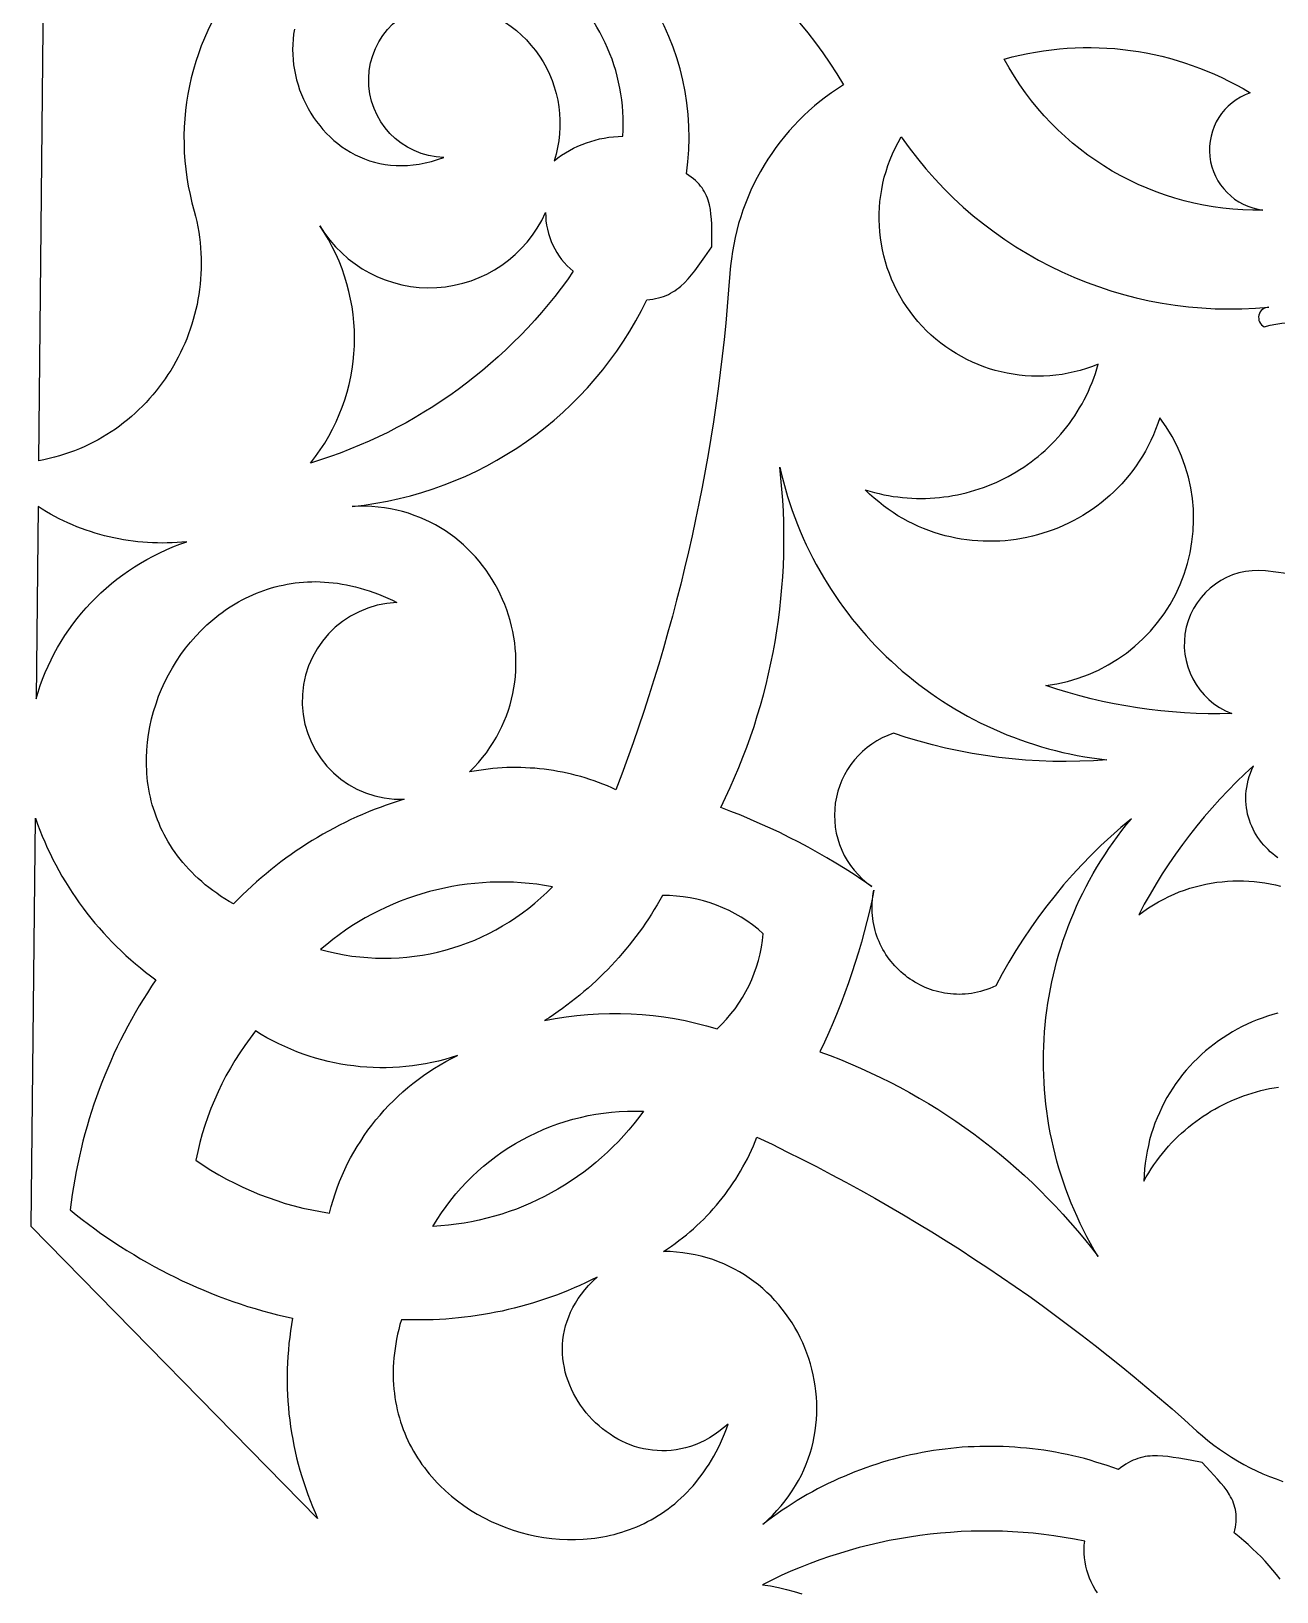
# Model space of a CAD drawing. Extents: x 3927 to 5087, y -513 to 1114.
# Drawn here: x 4331.7 to 4436, y -33.8 to 96.9 of the extents above; entities that cross this region are included whole.
import ezdxf

# ---------------------------------------------------------------- set-up
doc = ezdxf.new("R2010")
doc.units = 0
doc.layers.add('LAYER_1', color=18, linetype='CONTINUOUS')

msp = doc.modelspace()

# ---------------------------------------------------------------- linework, layer by layer
at = {"layer": 'LAYER_1'}
for points in [[(4341.42, 103.16, -0.453995), (4399.7, 92.38, 0.240725), (4390.2, 76.61), (4390.19, 76.59, -0.074077), (4380.66, 33.36), (4380.3, 33.52), (4379.94, 33.68), (4379.57, 33.83), (4379.2, 33.97), (4378.83, 34.1), (4378.46, 34.23), (4378.09, 34.35), (4377.71, 34.46), (4377.33, 34.56), (4376.95, 34.66), (4376.57, 34.75), (4376.19, 34.83), (4375.8, 34.9), (4375.42, 34.97), (4375.03, 35.03), (4374.64, 35.08), (4374.25, 35.12), (4373.87, 35.16), (4373.48, 35.18), (4373.08, 35.2), (4372.69, 35.22), (4372.3, 35.22), (4371.91, 35.22), (4371.52, 35.21), (4371.13, 35.19), (4370.74, 35.16), (4370.35, 35.13), (4369.95, 35.09), (4369.56, 35.04), (4369.17, 34.98), (4368.78, 34.92), (4368.4, 34.85), (4368.78, 35.24), (4369.15, 35.64), (4369.49, 36.05), (4369.81, 36.46), (4370.11, 36.89), (4370.39, 37.32), (4370.65, 37.75), (4370.89, 38.2), (4371.11, 38.65), (4371.31, 39.1), (4371.5, 39.56), (4371.66, 40.02), (4371.8, 40.48), (4371.92, 40.95), (4372.03, 41.42), (4372.12, 41.89), (4372.19, 42.36), (4372.24, 42.84), (4372.27, 43.31), (4372.29, 43.79), (4372.28, 44.26), (4372.27, 44.73), (4372.23, 45.2), (4372.18, 45.67), (4372.11, 46.14), (4372.02, 46.6), (4371.92, 47.06), (4371.8, 47.52), (4371.67, 47.97), (4371.52, 48.42), (4371.35, 48.86), (4371.17, 49.29), (4370.97, 49.72), (4370.76, 50.14), (4370.54, 50.55), (4370.3, 50.96), (4370.05, 51.36), (4369.78, 51.75), (4369.5, 52.12), (4369.2, 52.49), (4368.9, 52.85), (4368.57, 53.2), (4368.24, 53.54), (4367.89, 53.86), (4367.53, 54.17), (4367.16, 54.47), (4366.78, 54.75), (4366.38, 55.03), (4365.97, 55.28), (4365.55, 55.53), (4365.12, 55.75), (4364.68, 55.96), (4364.23, 56.16), (4363.76, 56.33), (4363.29, 56.5), (4362.8, 56.64), (4362.31, 56.76), (4361.8, 56.87), (4361.29, 56.95), (4360.76, 57.02), (4360.23, 57.06), (4359.69, 57.09), (4359.14, 57.09), (4358.58, 57.07, 0.260478), (4383.24, 74.38), (4383.5, 74.4), (4383.75, 74.44), (4383.98, 74.48), (4384.21, 74.53), (4384.43, 74.59), (4384.65, 74.66), (4384.85, 74.74), (4385.05, 74.83), (4385.23, 74.93), (4385.42, 75.03), (4385.59, 75.14), (4385.76, 75.26), (4385.93, 75.39), (4386.09, 75.53), (4386.39, 75.81), (4386.69, 76.12), (4386.97, 76.46), (4387.25, 76.81), (4387.53, 77.18), (4388.09, 77.97), (4388.69, 78.81), (4388.68, 79.79), (4388.68, 80.25), (4388.67, 80.7), (4388.65, 81.14), (4388.61, 81.55), (4388.56, 81.95), (4388.48, 82.34), (4388.43, 82.53), (4388.38, 82.71), (4388.31, 82.89), (4388.24, 83.07), (4388.16, 83.24), (4388.07, 83.41), (4387.97, 83.58), (4387.86, 83.74), (4387.74, 83.9), (4387.61, 84.05), (4387.47, 84.21), (4387.31, 84.36), (4387.14, 84.5), (4386.96, 84.64), (4386.76, 84.78), (4386.55, 84.92, 0.373134), (4371.13, 108.94, 0.574165), (4345.36, 81.81), (4345.47, 81.37), (4345.57, 80.93), (4345.66, 80.49), (4345.74, 80.05), (4345.8, 79.61), (4345.85, 79.17), (4345.89, 78.73), (4345.92, 78.29), (4345.94, 77.85), (4345.95, 77.41), (4345.94, 76.98), (4345.92, 76.54), (4345.89, 76.11), (4345.85, 75.68), (4345.8, 75.25), (4345.74, 74.82), (4345.67, 74.4), (4345.59, 73.98), (4345.5, 73.56), (4345.39, 73.15), (4345.28, 72.73), (4345.16, 72.33), (4345.02, 71.92), (4344.88, 71.52), (4344.73, 71.12), (4344.56, 70.73), (4344.39, 70.34), (4344.21, 69.96), (4344.02, 69.58), (4343.82, 69.21), (4343.61, 68.84), (4343.39, 68.47), (4343.16, 68.12), (4342.92, 67.77), (4342.68, 67.42), (4342.43, 67.08), (4342.16, 66.75), (4341.89, 66.42), (4341.62, 66.1), (4341.33, 65.79), (4341.04, 65.48), (4340.73, 65.19), (4340.42, 64.89), (4340.11, 64.61), (4339.78, 64.34), (4339.45, 64.07), (4339.11, 63.81), (4338.76, 63.56), (4338.41, 63.32), (4338.05, 63.09), (4337.68, 62.87), (4337.31, 62.65), (4336.93, 62.45), (4336.54, 62.26), (4336.14, 62.07), (4335.75, 61.9), (4335.34, 61.73), (4334.93, 61.58), (4334.51, 61.44), (4334.09, 61.31), (4333.66, 61.19), (4333.22, 61.08), (4332.78, 60.98), (4332.34, 60.89), (4333.17, 141.72)], [(4353.75, 97.04), (4353.68, 96.61), (4353.63, 96.19), (4353.6, 95.76), (4353.59, 95.33), (4353.6, 94.9), (4353.63, 94.47), (4353.68, 94.04), (4353.74, 93.62), (4353.83, 93.2), (4353.93, 92.78), (4354.05, 92.36), (4354.18, 91.96), (4354.34, 91.55), (4354.51, 91.16), (4354.69, 90.77), (4354.9, 90.39), (4355.11, 90.01), (4355.35, 89.65), (4355.59, 89.3), (4355.86, 88.96), (4356.13, 88.63), (4356.42, 88.31), (4356.73, 88.01), (4357.05, 87.72), (4357.38, 87.45), (4357.72, 87.19), (4358.08, 86.95), (4358.44, 86.73), (4358.82, 86.52), (4359.22, 86.34), (4359.62, 86.17), (4360.03, 86.02), (4360.46, 85.9), (4360.89, 85.79), (4361.33, 85.71), (4361.79, 85.65), (4362.25, 85.62), (4362.72, 85.61), (4363.21, 85.63), (4363.69, 85.67), (4364.19, 85.74), (4364.7, 85.84), (4365.21, 85.96), (4365.73, 86.12), (4366.26, 86.3, -1), (4366.58, 99.22, -0.487168), (4375.48, 86.01, -0.166667), (4381.22, 88.07, 0.562024), (4359.33, 103.62)], [(4448.44, 53.57, -0.153049), (4435.04, 51.69, 0.87466), (4432.2, 39.74, -0.089383), (4416.63, 42.09, 0.578149), (4426.18, 64.5), (4426.01, 64.01), (4425.83, 63.53), (4425.64, 63.06), (4425.43, 62.6), (4425.2, 62.15), (4424.97, 61.71), (4424.72, 61.29), (4424.46, 60.87), (4424.19, 60.47), (4423.91, 60.08), (4423.61, 59.7), (4423.31, 59.34), (4422.99, 58.98), (4422.67, 58.64), (4422.33, 58.3), (4421.99, 57.99), (4421.63, 57.68), (4421.27, 57.38), (4420.9, 57.1), (4420.52, 56.83), (4420.14, 56.57), (4419.75, 56.33), (4419.35, 56.09), (4418.94, 55.87), (4418.53, 55.67), (4418.11, 55.47), (4417.69, 55.29), (4417.26, 55.12), (4416.83, 54.97), (4416.39, 54.83), (4415.95, 54.7), (4415.51, 54.59), (4415.06, 54.48), (4414.61, 54.4), (4414.16, 54.32), (4413.7, 54.26), (4413.24, 54.21), (4412.78, 54.18), (4412.32, 54.16), (4411.86, 54.16), (4411.4, 54.17), (4410.94, 54.19), (4410.48, 54.23), (4410.02, 54.28), (4409.56, 54.35), (4409.11, 54.43), (4408.65, 54.52), (4408.2, 54.63), (4407.74, 54.76), (4407.3, 54.9), (4406.85, 55.06), (4406.41, 55.23), (4405.97, 55.41), (4405.54, 55.61), (4405.11, 55.83), (4404.68, 56.06), (4404.26, 56.3), (4403.85, 56.57), (4403.44, 56.84), (4403.04, 57.14), (4402.65, 57.45), (4402.26, 57.77), (4401.88, 58.11), (4401.51, 58.47), (4401.9, 58.35), (4402.29, 58.24), (4402.68, 58.15), (4403.07, 58.06), (4403.46, 57.99), (4403.85, 57.92), (4404.24, 57.87), (4404.63, 57.82), (4405.02, 57.79), (4405.41, 57.76), (4405.8, 57.75), (4406.19, 57.74), (4406.57, 57.75), (4406.96, 57.76), (4407.34, 57.79), (4407.73, 57.82), (4408.11, 57.87), (4408.49, 57.92), (4408.86, 57.98), (4409.24, 58.05), (4409.61, 58.13), (4409.98, 58.22), (4410.34, 58.32), (4410.71, 58.43), (4411.07, 58.54), (4411.42, 58.67), (4411.78, 58.8), (4412.13, 58.94), (4412.48, 59.09), (4412.82, 59.25), (4413.16, 59.42), (4413.49, 59.59), (4413.82, 59.77), (4414.15, 59.97), (4414.47, 60.16), (4414.79, 60.37), (4415.1, 60.58), (4415.4, 60.81), (4415.7, 61.04), (4416, 61.27), (4416.29, 61.52), (4416.57, 61.77), (4416.85, 62.03), (4417.12, 62.29), (4417.39, 62.57), (4417.65, 62.85), (4417.9, 63.13), (4418.15, 63.43), (4418.39, 63.73), (4418.62, 64.03), (4418.84, 64.35), (4419.06, 64.67), (4419.27, 64.99), (4419.47, 65.33), (4419.67, 65.67), (4419.85, 66.01), (4420.03, 66.36), (4420.2, 66.72), (4420.36, 67.08), (4420.51, 67.45), (4420.66, 67.82), (4420.79, 68.2), (4420.92, 68.59), (4421.03, 68.98, -0.719328), (4404.53, 88.01, 0.270929), (4435.31, 73.76, 0.777705), (4434.92, 72.11, -0.636132), (4443.56, 62.75, 0.862472)]]:
    msp.add_lwpolyline(points, format="xyb", dxfattribs=at)
for points in [[(4433.73, 91.71, 0.794747), (4434.81, 81.89, -0.281952), (4413.16, 94.53, -0.207503)], [(4374.77, 81.69), (4374.78, 81.34), (4374.8, 80.98), (4374.85, 80.63), (4374.92, 80.28), (4375, 79.94), (4375.11, 79.6), (4375.23, 79.27), (4375.37, 78.95), (4375.53, 78.64), (4375.71, 78.33), (4375.9, 78.04), (4376.11, 77.76), (4376.33, 77.49), (4376.57, 77.23), (4376.82, 76.99), (4377.09, 76.77), (4376.59, 76.05), (4376.07, 75.35), (4375.54, 74.66), (4374.99, 73.98), (4374.43, 73.32), (4373.86, 72.67), (4373.27, 72.03), (4372.67, 71.4), (4372.06, 70.79), (4371.44, 70.19), (4370.81, 69.6), (4370.16, 69.03), (4369.5, 68.47), (4368.83, 67.92), (4368.15, 67.39), (4367.46, 66.88), (4366.75, 66.37), (4366.04, 65.89), (4365.32, 65.41), (4364.59, 64.96), (4363.84, 64.52), (4363.09, 64.09), (4362.33, 63.68), (4361.56, 63.28), (4360.78, 62.9), (4359.99, 62.54), (4359.2, 62.2), (4358.39, 61.87), (4357.58, 61.55), (4356.76, 61.25), (4355.93, 60.97), (4355.1, 60.71, 0.329739), (4355.87, 80.58, 0.606751)], [(4421.75, 35.86), (4420.62, 35.79), (4419.48, 35.74), (4418.35, 35.72), (4417.22, 35.73), (4416.08, 35.77), (4414.95, 35.84), (4413.83, 35.94), (4412.7, 36.06), (4411.58, 36.22), (4410.46, 36.4), (4409.35, 36.61), (4408.24, 36.85), (4407.14, 37.12), (4406.05, 37.42), (4404.96, 37.74), (4403.88, 38.09, 0.61665), (4402.07, 25.26, 0.063158), (4389.43, 31.87, 0.145764), (4394.37, 60.36), (4394.52, 59.74), (4394.67, 59.13), (4394.84, 58.52), (4395.02, 57.92), (4395.21, 57.33), (4395.41, 56.73), (4395.63, 56.15), (4395.85, 55.57), (4396.09, 55), (4396.33, 54.43), (4396.59, 53.87), (4396.85, 53.31), (4397.13, 52.76), (4397.42, 52.22), (4397.72, 51.69), (4398.02, 51.16), (4398.34, 50.64), (4398.66, 50.12), (4399, 49.61), (4399.34, 49.11), (4399.7, 48.62), (4400.06, 48.13), (4400.43, 47.65), (4400.81, 47.18), (4401.2, 46.72), (4401.6, 46.26), (4402.01, 45.81), (4402.42, 45.37), (4402.85, 44.94), (4403.28, 44.52), (4403.72, 44.11), (4404.16, 43.7), (4404.62, 43.3), (4405.08, 42.91), (4405.55, 42.53), (4406.02, 42.16), (4406.51, 41.8), (4407, 41.45), (4407.49, 41.1), (4408, 40.77), (4408.51, 40.44), (4409.02, 40.13), (4409.55, 39.82), (4410.08, 39.53), (4410.61, 39.24), (4411.15, 38.97), (4411.7, 38.7), (4412.25, 38.45), (4412.81, 38.2), (4413.37, 37.97), (4413.94, 37.75), (4414.52, 37.53), (4415.09, 37.33), (4415.68, 37.14), (4416.27, 36.96), (4416.86, 36.79), (4417.46, 36.64), (4418.06, 36.49), (4418.66, 36.36), (4419.27, 36.23), (4419.89, 36.12), (4420.5, 36.02), (4421.13, 35.94)], [(4348.65, 23.8), (4348.28, 24.01), (4347.92, 24.23), (4347.57, 24.46), (4347.24, 24.69), (4346.91, 24.93), (4346.59, 25.17), (4346.28, 25.41), (4345.99, 25.67), (4345.7, 25.92), (4345.42, 26.18), (4345.15, 26.45), (4344.9, 26.71), (4344.65, 26.99), (4344.41, 27.26), (4344.18, 27.54), (4343.96, 27.83), (4343.75, 28.11), (4343.55, 28.41), (4343.36, 28.7), (4343.18, 29), (4343.01, 29.3), (4342.84, 29.6), (4342.69, 29.9), (4342.54, 30.21), (4342.41, 30.52), (4342.28, 30.84), (4342.16, 31.15), (4342.05, 31.47), (4341.94, 31.78), (4341.85, 32.1), (4341.76, 32.43), (4341.69, 32.75), (4341.62, 33.07), (4341.56, 33.4), (4341.51, 33.73), (4341.46, 34.05), (4341.43, 34.38), (4341.4, 34.71), (4341.38, 35.04), (4341.36, 35.37), (4341.36, 35.7), (4341.36, 36.02), (4341.39, 36.68), (4341.45, 37.34), (4341.53, 37.99), (4341.65, 38.64), (4341.79, 39.29), (4341.96, 39.92), (4342.16, 40.56), (4342.38, 41.18), (4342.63, 41.79), (4342.91, 42.39), (4343.21, 42.98), (4343.53, 43.56), (4343.87, 44.13), (4344.24, 44.68), (4344.64, 45.21), (4345.05, 45.72), (4345.48, 46.22), (4345.94, 46.7), (4346.41, 47.16), (4346.91, 47.59), (4347.42, 48), (4347.69, 48.2), (4347.95, 48.39), (4348.23, 48.58), (4348.5, 48.75), (4348.78, 48.93), (4349.07, 49.09), (4349.36, 49.25), (4349.65, 49.4), (4349.95, 49.55), (4350.25, 49.68), (4350.56, 49.81), (4350.87, 49.93), (4351.18, 50.05), (4351.5, 50.16), (4351.82, 50.25), (4352.14, 50.35), (4352.47, 50.43), (4352.8, 50.5), (4353.13, 50.57), (4353.47, 50.62), (4353.81, 50.67), (4354.15, 50.71), (4354.5, 50.74), (4354.85, 50.76), (4355.2, 50.77), (4355.55, 50.78), (4355.91, 50.77), (4356.27, 50.75), (4356.63, 50.72), (4357, 50.69), (4357.36, 50.64), (4357.73, 50.58), (4358.11, 50.51), (4358.48, 50.43), (4358.86, 50.35), (4359.24, 50.24), (4359.62, 50.13), (4360, 50.01), (4360.38, 49.88), (4360.77, 49.73), (4361.16, 49.57), (4361.55, 49.41), (4361.94, 49.23), (4362.33, 49.03, 1), (4362.93, 32.57, 0.128453)], [(4331.71, -3.2), (4332.06, 30.99), (4332.24, 30.49), (4332.43, 29.98), (4332.63, 29.48), (4332.84, 28.99), (4333.06, 28.5), (4333.29, 28.01), (4333.53, 27.53), (4333.77, 27.06), (4334.03, 26.59), (4334.29, 26.12), (4334.57, 25.66), (4334.85, 25.21), (4335.14, 24.76), (4335.44, 24.32), (4335.74, 23.88), (4336.06, 23.45), (4336.38, 23.03), (4336.71, 22.61), (4337.05, 22.19), (4337.4, 21.79), (4337.75, 21.39), (4338.12, 20.99), (4338.49, 20.61), (4338.86, 20.23), (4339.25, 19.86), (4339.64, 19.49), (4340.04, 19.13), (4340.45, 18.78), (4340.86, 18.44), (4341.28, 18.1), (4341.71, 17.77), (4342.15, 17.45, 0.121003), (4334.98, -1.81), (4335.48, -2.22), (4335.99, -2.62), (4336.5, -3.01), (4337.03, -3.4), (4337.55, -3.78), (4338.09, -4.15), (4338.63, -4.51), (4339.18, -4.87), (4339.73, -5.22), (4340.29, -5.56), (4340.86, -5.9), (4341.43, -6.23), (4342, -6.55), (4342.58, -6.86), (4343.17, -7.16), (4343.76, -7.45), (4344.35, -7.74), (4344.94, -8.01), (4345.55, -8.28), (4346.15, -8.54), (4346.76, -8.79), (4347.37, -9.03), (4347.98, -9.26), (4348.6, -9.48), (4349.21, -9.69), (4349.83, -9.89), (4350.46, -10.08), (4351.08, -10.26), (4351.71, -10.43), (4352.34, -10.59), (4352.96, -10.74), (4353.59, -10.87), (4353.5, -11.41), (4353.42, -11.94), (4353.35, -12.47), (4353.29, -13.01), (4353.24, -13.55), (4353.2, -14.08), (4353.17, -14.62), (4353.15, -15.15), (4353.14, -15.69), (4353.14, -16.22), (4353.15, -16.76), (4353.17, -17.29), (4353.2, -17.83), (4353.24, -18.36), (4353.29, -18.89), (4353.35, -19.42), (4353.43, -19.95), (4353.51, -20.48), (4353.6, -21.01), (4353.7, -21.53), (4353.81, -22.05), (4353.93, -22.58), (4354.06, -23.09), (4354.2, -23.61), (4354.36, -24.12), (4354.52, -24.64), (4354.69, -25.14), (4354.87, -25.65), (4355.06, -26.15), (4355.26, -26.65), (4355.47, -27.15), (4355.69, -27.64)], [(4375.34, 25.24, 0.228229), (4355.94, 19.99, 0.276488)], [(4392.99, 21.31, 0.186674), (4384.56, 24.51, -0.126855), (4374.67, 14.03), (4375.57, 14.21), (4376.48, 14.35), (4377.38, 14.46), (4378.29, 14.55), (4379.2, 14.6), (4380.12, 14.63), (4381.03, 14.63), (4381.94, 14.6), (4382.85, 14.54), (4383.76, 14.46), (4384.66, 14.34), (4385.56, 14.2), (4386.46, 14.03), (4387.35, 13.83), (4388.24, 13.6), (4389.12, 13.34), (4389.53, 13.74), (4389.91, 14.15), (4390.28, 14.59), (4390.63, 15.03), (4390.95, 15.5), (4391.26, 15.97), (4391.54, 16.46), (4391.8, 16.96), (4392.03, 17.47), (4392.24, 18), (4392.43, 18.53), (4392.59, 19.07), (4392.73, 19.62), (4392.84, 20.18), (4392.93, 20.74)], [(4345.49, 2.35), (4346.12, 1.92), (4346.76, 1.52), (4347.41, 1.13), (4348.07, 0.76), (4348.75, 0.41), (4349.43, 0.08), (4350.13, -0.23), (4350.83, -0.52), (4351.54, -0.79), (4352.26, -1.04), (4352.98, -1.27), (4353.71, -1.48), (4354.45, -1.66), (4355.19, -1.82), (4355.93, -1.96), (4356.68, -2.08), (4356.82, -1.54), (4356.98, -1.01), (4357.15, -0.48), (4357.33, 0.04), (4357.53, 0.56), (4357.74, 1.06), (4357.96, 1.56), (4358.2, 2.06), (4358.45, 2.54), (4358.72, 3.02), (4359, 3.49), (4359.29, 3.95), (4359.59, 4.41), (4359.9, 4.85), (4360.23, 5.29), (4360.56, 5.72), (4360.91, 6.13), (4361.27, 6.54), (4361.65, 6.94), (4362.03, 7.33), (4362.42, 7.7), (4362.83, 8.07), (4363.24, 8.43), (4363.66, 8.77), (4364.1, 9.11), (4364.54, 9.43), (4365, 9.74), (4365.46, 10.04), (4365.93, 10.32), (4366.41, 10.6), (4366.9, 10.86), (4367.4, 11.1, -0.224974), (4350.49, 13.17, 0.118726)]]:
    msp.add_lwpolyline(points, format="xyb", close=True, dxfattribs=at)
for points in [[(4332.13, 40.96), (4332.29, 41.52), (4332.47, 42.08), (4332.67, 42.63), (4332.89, 43.18), (4333.12, 43.71), (4333.37, 44.24), (4333.63, 44.76), (4333.91, 45.27), (4334.21, 45.77), (4334.52, 46.27), (4334.85, 46.75), (4335.19, 47.23), (4335.55, 47.69), (4335.92, 48.14), (4336.3, 48.58), (4336.7, 49.01), (4337.11, 49.43), (4337.54, 49.84), (4337.98, 50.24), (4338.43, 50.62), (4338.89, 50.99), (4339.37, 51.35), (4339.86, 51.69), (4340.36, 52.02), (4340.87, 52.34), (4341.39, 52.64), (4341.92, 52.92), (4342.47, 53.2), (4343.02, 53.45), (4343.58, 53.69), (4344.16, 53.92), (4344.74, 54.12), (4344.33, 54.08), (4343.92, 54.05), (4343.51, 54.03), (4343.1, 54.02), (4342.69, 54.01), (4342.28, 54.02), (4341.87, 54.03), (4341.46, 54.05), (4341.05, 54.08), (4340.65, 54.12), (4340.24, 54.17), (4339.84, 54.22), (4339.44, 54.29), (4339.04, 54.36), (4338.64, 54.44), (4338.24, 54.53), (4337.85, 54.63), (4337.46, 54.73), (4337.07, 54.85), (4336.68, 54.97), (4336.3, 55.1), (4335.92, 55.24), (4335.54, 55.38), (4335.16, 55.54), (4334.79, 55.7), (4334.42, 55.87), (4334.06, 56.05), (4333.7, 56.23), (4333.34, 56.43), (4332.99, 56.63), (4332.64, 56.84), (4332.3, 57.06)], [(4423.8, 30.93), (4422.93, 30.2), (4422.08, 29.45), (4421.25, 28.68), (4420.43, 27.88), (4419.65, 27.07), (4418.88, 26.24), (4418.13, 25.39), (4417.41, 24.52), (4416.71, 23.63), (4416.03, 22.72), (4415.37, 21.8), (4414.74, 20.86), (4414.13, 19.9), (4413.54, 18.93), (4412.98, 17.94), (4412.45, 16.94), (4412.19, 16.82), (4411.94, 16.72), (4411.69, 16.63), (4411.43, 16.54), (4411.18, 16.47), (4410.92, 16.41), (4410.67, 16.36), (4410.41, 16.31), (4410.16, 16.28), (4409.9, 16.25), (4409.65, 16.24), (4409.4, 16.23), (4409.15, 16.24), (4408.9, 16.25), (4408.66, 16.27), (4408.41, 16.3), (4408.17, 16.33), (4407.93, 16.38), (4407.69, 16.43), (4407.45, 16.49), (4407.22, 16.56), (4406.99, 16.64), (4406.76, 16.72), (4406.54, 16.81), (4406.32, 16.91), (4406.1, 17.02), (4405.89, 17.13), (4405.68, 17.25), (4405.47, 17.38), (4405.27, 17.51), (4405.07, 17.65), (4404.88, 17.8), (4404.69, 17.95), (4404.51, 18.11), (4404.33, 18.27), (4404.16, 18.44), (4404, 18.62), (4403.84, 18.8), (4403.68, 18.98), (4403.53, 19.18), (4403.39, 19.37), (4403.26, 19.57), (4403.13, 19.78), (4403, 19.99), (4402.89, 20.2), (4402.78, 20.42), (4402.68, 20.65), (4402.59, 20.87), (4402.5, 21.1), (4402.42, 21.34), (4402.35, 21.58), (4402.29, 21.82), (4402.24, 22.07), (4402.19, 22.32), (4402.16, 22.57), (4402.13, 22.82), (4402.11, 23.08), (4402.1, 23.34), (4402.1, 23.6), (4402.11, 23.87), (4402.13, 24.14), (4402.16, 24.41), (4402.2, 24.68), (4402.25, 24.95), (4402.07, 24.07), (4401.87, 23.2), (4401.66, 22.33), (4401.44, 21.47), (4401.2, 20.6), (4400.95, 19.75), (4400.69, 18.89), (4400.41, 18.04), (4400.12, 17.2), (4399.82, 16.36), (4399.5, 15.52), (4399.17, 14.69), (4398.83, 13.87), (4398.47, 13.05), (4398.1, 12.23), (4397.72, 11.42), (4398.58, 11.1), (4399.44, 10.77), (4400.29, 10.42), (4401.13, 10.05), (4401.97, 9.67), (4402.8, 9.28), (4403.62, 8.87), (4404.43, 8.45), (4405.23, 8.01), (4406.03, 7.55), (4406.81, 7.09), (4407.59, 6.61), (4408.36, 6.11), (4409.12, 5.61), (4409.87, 5.08), (4410.61, 4.55), (4411.34, 4), (4412.06, 3.44), (4412.77, 2.87), (4413.47, 2.28), (4414.16, 1.68), (4414.84, 1.07), (4415.51, 0.44), (4416.17, -0.2), (4416.81, -0.85), (4417.45, -1.51), (4418.07, -2.18), (4418.68, -2.87), (4419.28, -3.56), (4419.87, -4.27), (4420.45, -4.99), (4421.01, -5.72), (4420.68, -5.18), (4420.37, -4.63), (4420.07, -4.07), (4419.79, -3.51), (4419.51, -2.95), (4419.25, -2.38), (4419, -1.81), (4418.76, -1.24), (4418.53, -0.66), (4418.31, -0.08), (4418.11, 0.5), (4417.92, 1.09), (4417.74, 1.67), (4417.57, 2.26), (4417.41, 2.86), (4417.27, 3.45), (4417.13, 4.05), (4417.01, 4.64), (4416.9, 5.24), (4416.81, 5.84), (4416.72, 6.45), (4416.64, 7.05), (4416.58, 7.65), (4416.53, 8.26), (4416.49, 8.86), (4416.46, 9.46), (4416.44, 10.07), (4416.44, 10.67), (4416.45, 11.28), (4416.46, 11.88), (4416.49, 12.49), (4416.53, 13.09), (4416.59, 13.69), (4416.65, 14.29), (4416.72, 14.89), (4416.81, 15.49), (4416.91, 16.08), (4417.02, 16.68), (4417.14, 17.27), (4417.27, 17.86), (4417.42, 18.45), (4417.57, 19.03), (4417.74, 19.62), (4417.91, 20.2), (4418.1, 20.77), (4418.3, 21.35), (4418.51, 21.92), (4418.73, 22.48), (4418.97, 23.05), (4419.21, 23.61), (4419.47, 24.16), (4419.73, 24.71), (4420.01, 25.26), (4420.3, 25.8), (4420.6, 26.34), (4420.91, 26.87), (4421.23, 27.4), (4421.57, 27.92), (4421.91, 28.44), (4422.27, 28.95), (4422.63, 29.45), (4423.01, 29.95), (4423.4, 30.44)], [(4382.96, 6.45), (4382.57, 5.92), (4382.16, 5.4), (4381.74, 4.89), (4381.31, 4.4), (4380.87, 3.92), (4380.41, 3.46), (4379.94, 3.01), (4379.46, 2.57), (4378.97, 2.15), (4378.47, 1.74), (4377.96, 1.35), (4377.43, 0.97), (4376.9, 0.61), (4376.36, 0.26), (4375.8, -0.07), (4375.24, -0.39), (4374.67, -0.69), (4374.1, -0.98), (4373.51, -1.25), (4372.92, -1.5), (4372.32, -1.74), (4371.71, -1.96), (4371.1, -2.16), (4370.48, -2.35), (4369.85, -2.52), (4369.22, -2.67), (4368.58, -2.8), (4367.94, -2.92), (4367.29, -3.02), (4366.64, -3.1), (4365.99, -3.16), (4365.33, -3.2), (4365.68, -2.63), (4366.05, -2.07), (4366.44, -1.52), (4366.84, -0.99), (4367.26, -0.48), (4367.69, 0.02), (4368.14, 0.5), (4368.61, 0.97), (4369.09, 1.42), (4369.58, 1.85), (4370.09, 2.26), (4370.61, 2.66), (4371.14, 3.04), (4371.69, 3.4), (4372.24, 3.74), (4372.81, 4.06), (4373.39, 4.36), (4373.97, 4.65), (4374.57, 4.91), (4375.18, 5.16), (4375.79, 5.38), (4376.41, 5.59), (4377.04, 5.77), (4377.68, 5.93), (4378.32, 6.08), (4378.97, 6.2), (4379.62, 6.29), (4380.28, 6.37), (4380.94, 6.42), (4381.61, 6.46), (4382.28, 6.46)], [(4362.7, -11.01), (4362.58, -11.42), (4362.48, -11.82), (4362.38, -12.23), (4362.3, -12.63), (4362.23, -13.03), (4362.17, -13.42), (4362.11, -13.81), (4362.07, -14.2), (4362.04, -14.58), (4362.02, -14.96), (4362.01, -15.34), (4362.01, -15.71), (4362.02, -16.08), (4362.04, -16.44), (4362.07, -16.81), (4362.11, -17.16), (4362.16, -17.52), (4362.21, -17.86), (4362.28, -18.21), (4362.35, -18.55), (4362.44, -18.89), (4362.53, -19.22), (4362.63, -19.55), (4362.74, -19.87), (4362.85, -20.19), (4362.98, -20.5), (4363.11, -20.81), (4363.25, -21.12), (4363.39, -21.42), (4363.55, -21.71), (4363.71, -22.01), (4363.88, -22.29), (4364.05, -22.57), (4364.23, -22.85), (4364.42, -23.12), (4364.62, -23.39), (4364.82, -23.65), (4365.02, -23.91), (4365.24, -24.16), (4365.46, -24.41), (4365.68, -24.65), (4365.91, -24.88), (4366.38, -25.34), (4366.88, -25.77), (4367.4, -26.18), (4367.93, -26.57), (4368.48, -26.94), (4369.04, -27.28), (4369.62, -27.6), (4370.21, -27.89), (4370.82, -28.16), (4371.43, -28.41), (4372.06, -28.63), (4372.69, -28.82), (4373.33, -28.99), (4373.98, -29.13), (4374.63, -29.24), (4375.29, -29.33), (4375.94, -29.39), (4376.6, -29.42), (4377.26, -29.42), (4377.92, -29.39), (4378.58, -29.33), (4378.9, -29.29), (4379.23, -29.24), (4379.55, -29.19), (4379.88, -29.12), (4380.2, -29.05), (4380.52, -28.98), (4380.84, -28.89), (4381.15, -28.8), (4381.47, -28.69), (4381.78, -28.58), (4382.09, -28.47), (4382.4, -28.34), (4382.7, -28.2), (4383.01, -28.06), (4383.31, -27.91), (4383.6, -27.75), (4383.89, -27.59), (4384.18, -27.41), (4384.47, -27.23), (4384.75, -27.03), (4385.03, -26.83), (4385.31, -26.62), (4385.58, -26.41), (4385.84, -26.18), (4386.1, -25.94), (4386.36, -25.7), (4386.61, -25.45), (4386.86, -25.18), (4387.11, -24.91), (4387.34, -24.63), (4387.58, -24.34), (4387.8, -24.05), (4388.02, -23.74), (4388.24, -23.42), (4388.45, -23.1), (4388.65, -22.76), (4388.85, -22.42), (4389.04, -22.07), (4389.23, -21.7), (4389.4, -21.33), (4389.58, -20.95), (4389.74, -20.56), (4389.9, -20.15), (4390.05, -19.74), (4389.66, -20.07), (4389.27, -20.37), (4388.88, -20.65), (4388.48, -20.89), (4388.09, -21.11), (4387.69, -21.31), (4387.29, -21.47), (4386.89, -21.62), (4386.49, -21.74), (4386.09, -21.83), (4385.69, -21.9), (4385.29, -21.95), (4384.89, -21.98), (4384.5, -21.99), (4384.11, -21.97), (4383.72, -21.94), (4383.34, -21.88), (4382.96, -21.81), (4382.59, -21.72), (4382.22, -21.61), (4381.86, -21.48), (4381.5, -21.34), (4381.15, -21.17), (4380.81, -21), (4380.48, -20.81), (4380.16, -20.6), (4379.84, -20.38), (4379.53, -20.14), (4379.24, -19.9), (4378.95, -19.64), (4378.68, -19.37), (4378.42, -19.08), (4378.16, -18.79), (4377.93, -18.49), (4377.7, -18.17), (4377.49, -17.85), (4377.29, -17.52), (4377.11, -17.18), (4376.94, -16.83), (4376.79, -16.48), (4376.65, -16.12), (4376.53, -15.76), (4376.42, -15.39), (4376.34, -15.01), (4376.27, -14.63), (4376.22, -14.25), (4376.19, -13.87), (4376.18, -13.48), (4376.19, -13.09), (4376.22, -12.7), (4376.27, -12.31), (4376.34, -11.92), (4376.44, -11.53), (4376.56, -11.14), (4376.7, -10.76), (4376.86, -10.37), (4377.05, -9.99), (4377.26, -9.61), (4377.5, -9.24), (4377.76, -8.87), (4378.05, -8.5), (4378.36, -8.14), (4378.71, -7.79), (4379.08, -7.44), (4378.6, -7.68), (4378.12, -7.91), (4377.64, -8.13), (4377.15, -8.34), (4376.66, -8.55), (4376.17, -8.75), (4375.68, -8.94), (4375.18, -9.12), (4374.68, -9.29), (4374.18, -9.46), (4373.67, -9.61), (4373.17, -9.76), (4372.66, -9.9), (4372.15, -10.04), (4371.63, -10.16), (4371.12, -10.28), (4370.6, -10.38), (4370.08, -10.48), (4369.56, -10.58), (4369.04, -10.66), (4368.52, -10.73), (4367.99, -10.8), (4367.47, -10.86), (4366.94, -10.91), (4366.41, -10.95), (4365.89, -10.98), (4365.36, -11.01), (4364.83, -11.03), (4364.3, -11.03), (4363.76, -11.03), (4363.23, -11.02)]]:
    msp.add_lwpolyline(points, close=True, dxfattribs=at)
for points in [[(4436.06, 27.67), (4435.84, 27.83), (4435.63, 27.99), (4435.43, 28.17), (4435.24, 28.35), (4435.05, 28.54), (4434.88, 28.73), (4434.7, 28.94), (4434.54, 29.15), (4434.39, 29.36), (4434.25, 29.59), (4434.11, 29.82), (4433.99, 30.05), (4433.88, 30.3), (4433.77, 30.54), (4433.68, 30.8), (4433.6, 31.05), (4433.53, 31.32), (4433.48, 31.58), (4433.44, 31.85), (4433.41, 32.13), (4433.39, 32.41), (4433.38, 32.69), (4433.39, 32.98), (4433.42, 33.27), (4433.46, 33.56), (4433.51, 33.86), (4433.58, 34.16), (4433.67, 34.46), (4433.77, 34.76), (4433.89, 35.06), (4434.03, 35.37), (4433.3, 34.7), (4432.59, 34.01), (4431.89, 33.3), (4431.21, 32.58), (4430.55, 31.85), (4429.9, 31.1), (4429.28, 30.34), (4428.66, 29.56), (4428.07, 28.77), (4427.49, 27.97), (4426.93, 27.15), (4426.39, 26.33), (4425.87, 25.49), (4425.37, 24.63), (4424.88, 23.77), (4424.42, 22.89), (4424.83, 23.19), (4425.24, 23.47), (4425.66, 23.73), (4426.08, 23.98), (4426.51, 24.21), (4426.94, 24.42), (4427.37, 24.62), (4427.81, 24.8), (4428.25, 24.96), (4428.7, 25.11), (4429.14, 25.24), (4429.59, 25.35), (4430.04, 25.45), (4430.49, 25.54), (4430.94, 25.61), (4431.39, 25.66), (4431.84, 25.7), (4432.29, 25.73), (4432.74, 25.74), (4433.19, 25.73), (4433.64, 25.71), (4434.08, 25.68), (4434.53, 25.63), (4434.97, 25.57), (4435.41, 25.49), (4435.85, 25.41), (4436.28, 25.3)], [(4436.07, 14.66), (4435.63, 14.54), (4435.19, 14.4), (4434.75, 14.25), (4434.32, 14.09), (4433.9, 13.92), (4433.48, 13.73), (4433.06, 13.53), (4432.66, 13.31), (4432.26, 13.09), (4431.86, 12.85), (4431.48, 12.6), (4431.1, 12.34), (4430.73, 12.07), (4430.37, 11.79), (4430.01, 11.5), (4429.67, 11.19), (4429.33, 10.87), (4429.01, 10.55), (4428.69, 10.21), (4428.38, 9.87), (4428.09, 9.51), (4427.8, 9.14), (4427.53, 8.77), (4427.27, 8.38), (4427.02, 7.99), (4426.78, 7.59), (4426.55, 7.17), (4426.34, 6.75), (4426.14, 6.32), (4425.95, 5.89), (4425.77, 5.44), (4425.61, 4.99), (4425.47, 4.53), (4425.33, 4.06), (4425.22, 3.58), (4425.12, 3.1), (4425.03, 2.61), (4424.96, 2.11), (4424.9, 1.61), (4424.87, 1.1), (4424.85, 0.59), (4425.04, 0.94), (4425.25, 1.29), (4425.47, 1.63), (4425.69, 1.96), (4425.92, 2.29), (4426.16, 2.61), (4426.4, 2.92), (4426.65, 3.22), (4426.91, 3.51), (4427.17, 3.8), (4427.44, 4.08), (4427.72, 4.35), (4428, 4.62), (4428.29, 4.87), (4428.58, 5.12), (4428.88, 5.36), (4429.19, 5.59), (4429.5, 5.82), (4429.81, 6.03), (4430.13, 6.24), (4430.46, 6.44), (4430.78, 6.63), (4431.12, 6.82), (4431.45, 6.99), (4431.79, 7.16), (4432.14, 7.31), (4432.49, 7.46), (4432.84, 7.6), (4433.19, 7.74), (4433.55, 7.86), (4433.91, 7.97), (4434.27, 8.08), (4434.63, 8.18), (4435, 8.26), (4435.37, 8.34), (4435.74, 8.41), (4436.11, 8.47)], [(4436.26, -32.73), (4435.96, -32.35), (4435.65, -31.97), (4435.32, -31.6), (4434.99, -31.23), (4434.65, -30.87), (4434.3, -30.52), (4433.94, -30.18), (4433.57, -29.84), (4433.2, -29.51), (4432.81, -29.18), (4432.41, -28.86), (4432.47, -28.62), (4432.52, -28.38), (4432.55, -28.15), (4432.57, -27.93), (4432.58, -27.72), (4432.58, -27.51), (4432.56, -27.3), (4432.54, -27.1), (4432.51, -26.91), (4432.46, -26.72), (4432.41, -26.54), (4432.35, -26.36), (4432.28, -26.18), (4432.2, -26.01), (4432.11, -25.84), (4432.02, -25.67), (4431.81, -25.34), (4431.57, -25.01), (4431.3, -24.68), (4431.02, -24.36), (4430.4, -23.68), (4429.72, -22.97), (4428.71, -22.78), (4427.76, -22.61), (4427.3, -22.53), (4426.86, -22.47), (4426.42, -22.42), (4425.99, -22.4), (4425.57, -22.41), (4425.36, -22.42), (4425.16, -22.44), (4424.95, -22.47), (4424.75, -22.51), (4424.54, -22.56), (4424.34, -22.63), (4424.14, -22.7), (4423.94, -22.78), (4423.73, -22.88), (4423.53, -22.98), (4423.33, -23.11), (4423.13, -23.24), (4422.93, -23.39), (4422.72, -23.55), (4422.25, -23.38), (4421.78, -23.22), (4421.3, -23.06), (4420.83, -22.92), (4420.35, -22.78), (4419.87, -22.64), (4419.39, -22.52), (4418.91, -22.4), (4418.42, -22.3), (4417.94, -22.2), (4417.45, -22.1), (4416.97, -22.02), (4416.48, -21.94), (4415.99, -21.88), (4415.51, -21.81), (4415.02, -21.76), (4414.53, -21.72), (4414.04, -21.68), (4413.56, -21.65), (4413.07, -21.63), (4412.58, -21.61), (4412.09, -21.61), (4411.6, -21.61), (4411.11, -21.62), (4410.63, -21.64), (4410.14, -21.66), (4409.65, -21.69), (4409.17, -21.73), (4408.69, -21.78), (4408.2, -21.84), (4407.72, -21.9), (4407.24, -21.97), (4406.76, -22.05), (4406.28, -22.13), (4405.8, -22.23), (4405.32, -22.33), (4404.85, -22.43), (4404.38, -22.55), (4403.9, -22.67), (4403.43, -22.8), (4402.97, -22.94), (4402.5, -23.09), (4402.04, -23.24), (4401.58, -23.4), (4401.12, -23.57), (4400.66, -23.74), (4400.2, -23.93), (4399.75, -24.12), (4399.3, -24.31), (4398.86, -24.52), (4398.41, -24.73), (4397.97, -24.95), (4397.54, -25.18), (4397.1, -25.41), (4396.67, -25.65), (4396.24, -25.9), (4395.82, -26.15), (4395.4, -26.42), (4394.98, -26.69), (4394.56, -26.96), (4394.15, -27.25), (4393.75, -27.54), (4393.34, -27.84), (4392.95, -28.15), (4393.36, -27.77), (4393.76, -27.39), (4394.13, -26.99), (4394.49, -26.59), (4394.82, -26.18), (4395.13, -25.76), (4395.42, -25.33), (4395.69, -24.9), (4395.95, -24.46), (4396.18, -24.02), (4396.39, -23.57), (4396.58, -23.11), (4396.75, -22.66), (4396.91, -22.19), (4397.04, -21.73), (4397.16, -21.26), (4397.26, -20.79), (4397.34, -20.32), (4397.4, -19.84), (4397.44, -19.37), (4397.47, -18.9), (4397.48, -18.42), (4397.47, -17.95), (4397.44, -17.48), (4397.4, -17), (4397.34, -16.54), (4397.26, -16.07), (4397.17, -15.61), (4397.06, -15.15), (4396.94, -14.7), (4396.8, -14.25), (4396.64, -13.8), (4396.47, -13.36), (4396.29, -12.93), (4396.09, -12.5), (4395.87, -12.08), (4395.64, -11.67), (4395.4, -11.27), (4395.14, -10.88), (4394.86, -10.49), (4394.58, -10.12), (4394.28, -9.75), (4393.96, -9.4), (4393.64, -9.05), (4393.3, -8.72), (4392.95, -8.4), (4392.58, -8.1), (4392.2, -7.8), (4391.81, -7.52), (4391.41, -7.26), (4391, -7), (4390.57, -6.77), (4390.14, -6.55), (4389.69, -6.34), (4389.23, -6.16), (4388.76, -5.98), (4388.28, -5.83), (4387.79, -5.7), (4387.29, -5.58), (4386.78, -5.48), (4386.26, -5.41), (4385.73, -5.35), (4385.19, -5.31), (4384.64, -5.29), (4384.97, -5.08), (4385.3, -4.86), (4385.62, -4.63), (4385.93, -4.39), (4386.24, -4.15), (4386.55, -3.9), (4386.85, -3.65), (4387.15, -3.39), (4387.44, -3.13), (4387.72, -2.86), (4388, -2.59), (4388.27, -2.31), (4388.54, -2.02), (4388.8, -1.73), (4389.06, -1.43), (4389.31, -1.13), (4389.55, -0.83), (4389.79, -0.52), (4390.02, -0.2), (4390.25, 0.12), (4390.47, 0.44), (4390.68, 0.77), (4390.89, 1.1), (4391.09, 1.44), (4391.29, 1.78), (4391.47, 2.12), (4391.66, 2.47), (4391.83, 2.83), (4392, 3.18), (4392.16, 3.54), (4392.31, 3.91), (4392.46, 4.28), (4393.72, 3.68), (4394.96, 3.06), (4396.21, 2.44), (4397.44, 1.81), (4398.67, 1.16), (4399.9, 0.51), (4401.12, -0.16), (4402.33, -0.84), (4403.53, -1.53), (4404.73, -2.23), (4405.92, -2.94), (4407.11, -3.66), (4408.29, -4.4), (4409.46, -5.14), (4410.62, -5.9), (4411.78, -6.66), (4412.93, -7.44), (4414.07, -8.23), (4415.21, -9.02), (4416.34, -9.83), (4417.46, -10.65), (4418.57, -11.48), (4419.68, -12.32), (4420.77, -13.17), (4421.86, -14.03), (4422.95, -14.9), (4424.02, -15.78), (4425.09, -16.67), (4426.15, -17.57), (4427.2, -18.48), (4428.24, -19.4), (4429.28, -20.33), (4429.29, -20.34), (4429.75, -20.74), (4430.21, -21.13), (4430.69, -21.5), (4431.18, -21.85), (4431.67, -22.19), (4432.17, -22.52), (4432.69, -22.83), (4433.21, -23.12), (4433.73, -23.4), (4434.27, -23.66), (4434.81, -23.9), (4435.35, -24.13), (4435.91, -24.34), (4436.47, -24.54)], [(4420.96, -33.88), (4420.76, -33.58), (4420.59, -33.28), (4420.43, -32.96), (4420.29, -32.64), (4420.17, -32.31), (4420.07, -31.97), (4419.98, -31.63), (4419.92, -31.28), (4419.88, -30.94), (4419.85, -30.59), (4419.85, -30.24), (4419.86, -29.89), (4419.9, -29.54), (4419.04, -29.37), (4418.18, -29.23), (4417.32, -29.1), (4416.46, -28.98), (4415.59, -28.89), (4414.73, -28.82), (4413.86, -28.76), (4413, -28.72), (4412.13, -28.7), (4411.27, -28.7), (4410.4, -28.72), (4409.54, -28.75), (4408.67, -28.81), (4407.81, -28.88), (4406.96, -28.97), (4406.1, -29.07), (4405.24, -29.2), (4404.39, -29.34), (4403.54, -29.5), (4402.7, -29.68), (4401.86, -29.87), (4401.02, -30.09), (4400.19, -30.32), (4399.36, -30.57), (4398.53, -30.83), (4397.71, -31.12), (4396.9, -31.42), (4396.09, -31.74), (4395.29, -32.07), (4394.49, -32.43), (4393.7, -32.8), (4392.91, -33.19), (4393.59, -33.29), (4394.26, -33.42), (4394.92, -33.58), (4395.57, -33.76), (4396.21, -33.96)]]:
    msp.add_lwpolyline(points, dxfattribs=at)

doc.saveas('drawing.dxf')
